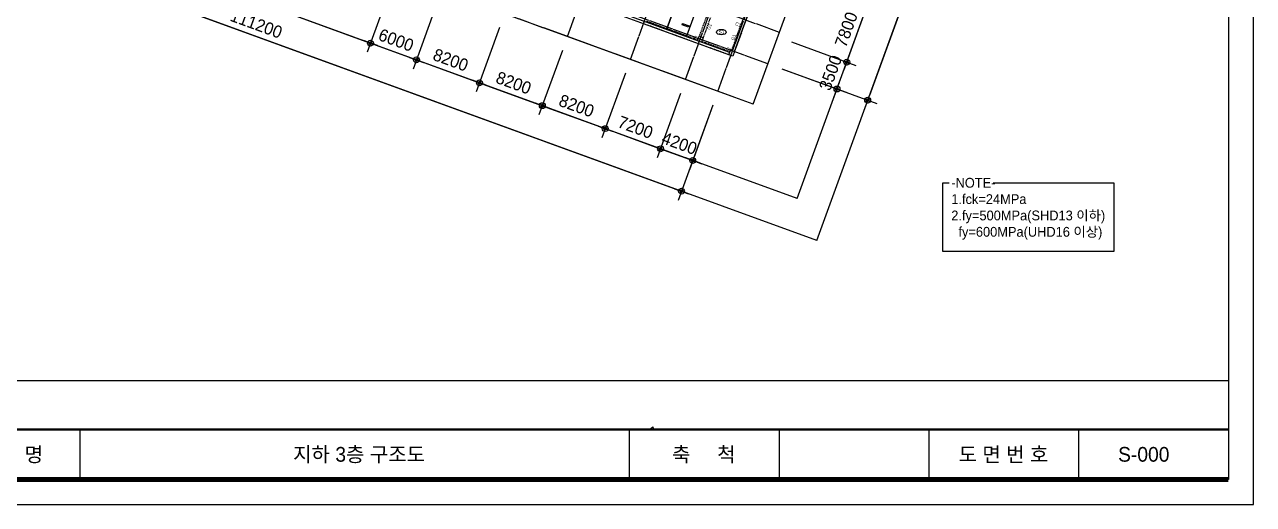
# Model space of a CAD drawing. Extents: x -1102843 to -854660, y -1929973 to -1754472.
# Drawn here: x -1005145 to -854660, y -1929973 to -1871258 of the extents above; entities that cross this region are included whole.
import ezdxf
from ezdxf.enums import TextEntityAlignment as Align

# ---------------------------------------------------------------- set-up
doc = ezdxf.new("R2010")
doc.units = 0
doc.header["$LTSCALE"] = 100
doc.header["$MEASUREMENT"] = 0
doc.linetypes.add('CEN', pattern=[62, 60, -1, 0, -1])
doc.linetypes.add('HID', pattern=[2.3, 1.5, -0.8])
doc.layers.get('0').update_dxf_attribs({"linetype": 'CONTINUOUS'})
for name, color, linetype in [('!!0-Cen', 174, 'CEN'), ('!!0-COLUMN', 41, 'CONTINUOUS'), ('!!0-COLUMN-N', 2, 'CONTINUOUS'), ('!!0-GIRDER', 3, 'HID'), ('!!0-GIRDER-N', 3, 'CONTINUOUS'), ('!!0-WALL', 2, 'CONTINUOUS'), ('000_주차라인', 251, 'CONTINUOUS'), ('7DIM', 7, 'CONTINUOUS'), ('Dim', 7, 'CONTINUOUS'), ('T-text', 3, 'CONTINUOUS'), ('TITLE-BOX', 5, 'CONTINUOUS'), ('구로구', 8, 'CONTINUOUS'), ('풍세_심의form$0$TEXT', 3, 'CONTINUOUS')]:
    doc.layers.add(name, color=color, linetype=linetype)
doc.layers.add('DEFPOINT', color=135, linetype='CONTINUOUS', plot=False)
doc.styles.add('굴림', font='Gulim.ttf')

msp = doc.modelspace()

# ---------------------------------------------------------------- linework, layer by layer
at = {"layer": '!!0-Cen', "ltscale": 0.5}
for p, q in [((-938665, -1872726, 0), (-918759, -1818036, 0)), ((-930959, -1875530, 0), (-911054, -1820840, 0)), ((-912712, -1872206, 0), (-1045688, -1823807, 0)), ((-924194, -1877993, 0), (-904288, -1823303, 0)), ((-920247, -1879429, 0), (-900341, -1824739, 0)), ((-918358, -1880117, 0), (-1023951, -1841684, 0)), ((-914114, -1876059, 0), (-987795, -1849241, 0))]:
    msp.add_line(p, q, dxfattribs=at)
at = {"layer": '!!0-COLUMN'}
for p, q in [((-922730, -1873242, 0), (-922525, -1872678, 0)), ((-922260, -1873413, 0), (-922730, -1873242, 0)), ((-922525, -1872678, 0), (-922055, -1872849, 0)), ((-922055, -1872849, 0), (-922260, -1873413, 0)), ((-918886, -1874960, 0), (-918681, -1874396, 0)), ((-918416, -1875131, 0), (-918886, -1874960, 0)), ((-918681, -1874396, 0), (-918211, -1874567, 0)), ((-918211, -1874567, 0), (-918416, -1875131, 0))]:
    msp.add_line(p, q, dxfattribs=at)
at = {"layer": '!!0-GIRDER'}
for p, q in [((-909010, -1848119), (-918587, -1874431, 0)), ((-908635, -1848256), (-918211, -1874567, 0)), ((-915591, -1855089, 0), (-922055, -1872849, 0)), ((-921400, -1869586, 0), (-922522, -1872669, 0)), ((-922833, -1873524, 0), (-929129, -1871232, 0)), ((-922696, -1873148, 0), (-928992, -1870856, 0)), ((-918749, -1874584, 0), (-922226, -1873319, 0)), ((-918886, -1874960, 0), (-922363, -1873695, 0))]:
    msp.add_line(p, q, dxfattribs=at)
at = {"layer": '!!0-WALL'}
for p, q in [((-918886, -1874960, 0), (-1015205, -1839903, 0)), ((-918211, -1874567, 0), (-908840, -1848820)), ((-918784, -1874678, 0), (-959011, -1860037, 0)), ((-918493, -1874465, 0), (-917193, -1870894, 0))]:
    msp.add_line(p, q, dxfattribs=at)
for p, q in [((-892695, -1899014), (-892695, -1890641)), ((-892695, -1890641), (-891907, -1890641)), ((-886525, -1890641), (-871765, -1890641)), ((-871765, -1890641), (-871765, -1899014)), ((-871765, -1899014), (-892695, -1899014))]:
    msp.add_line(p, q)
at = {"color": 2}
for p, q in [((-931100, -1920800), (-931100, -1926915)), ((-912755, -1920800), (-912755, -1926915)), ((-894409, -1920800), (-894409, -1926915)), ((-876064, -1920800), (-876064, -1926915))]:
    msp.add_line(p, q, dxfattribs=at)
msp.add_ellipse((-919815, -1872180, 0), major_axis=(598, 0), ratio=0.5467853)
at = {"layer": '000_주차라인'}
for p, q in [((-924723, -1866876), (-926502, -1871763)), ((-926502, -1871763), (-924723, -1866876)), ((-924059, -1872652), (-922280, -1867765)), ((-928945, -1870873), (-926502, -1871763)), ((-926502, -1871763), (-924059, -1872652)), ((-924622, -1871276), (-924571, -1871135)), ((-923823, -1871567), (-924622, -1871276)), ((-924571, -1871135), (-923772, -1871426)), ((-923772, -1871426), (-923823, -1871567))]:
    msp.add_line(p, q, dxfattribs=at)
at = {"layer": '7DIM'}
for p, q in [((-963638, -1873214), (-961946, -1873830)), ((-961946, -1873830), (-963638, -1873214)), ((-904152, -1875002), (-904768, -1876694)), ((-904152, -1875002), (-904768, -1876693)), ((-958000, -1875266), (-956308, -1875882)), ((-956308, -1875882), (-958000, -1875266)), ((-950294, -1878071), (-948603, -1878686)), ((-948603, -1878686), (-950294, -1878071)), ((-905965, -1879982), (-905349, -1878291)), ((-940897, -1881491), (-942589, -1880875)), ((-942589, -1880875), (-940897, -1881491)), ((-901590, -1879659), (-902206, -1881351)), ((-934883, -1883680), (-933192, -1884295)), ((-933192, -1884295), (-934883, -1883680)), ((-928117, -1886142), (-926426, -1886758)), ((-928117, -1886142), (-926426, -1886758)), ((-922479, -1888194), (-924171, -1887579)), ((-925539, -1891338), (-923847, -1891953))]:
    msp.add_line(p, q, dxfattribs=at)
for centre, radius in [((-962792, -1873522), 360), ((-962792, -1873522), 360), ((-962792, -1873522), 168), ((-962792, -1873522), 168), ((-957154, -1875574), 360), ((-957154, -1875574), 360), ((-957154, -1875574), 168), ((-957154, -1875574), 168), ((-904460, -1875848), 360), ((-904460, -1875848), 360), ((-904460, -1875848), 168), ((-904460, -1875848), 168), ((-949448, -1878378), 360), ((-949448, -1878378), 360), ((-949448, -1878378), 168), ((-949448, -1878378), 168), ((-905657, -1879137), 360), ((-905657, -1879137), 168), ((-941743, -1881183), 360), ((-941743, -1881183), 360), ((-941743, -1881183), 168), ((-941743, -1881183), 168), ((-901898, -1880505), 360), ((-901898, -1880505), 168), ((-934037, -1883988), 360), ((-934037, -1883988), 360), ((-934037, -1883988), 168), ((-934037, -1883988), 168), ((-927272, -1886450), 360), ((-927272, -1886450), 360), ((-927272, -1886450), 168), ((-927272, -1886450), 168), ((-923325, -1887887), 360), ((-923325, -1887887), 168), ((-924693, -1891645), 360), ((-924693, -1891645), 168)]:
    msp.add_circle(centre, radius, dxfattribs=at)
at = {"layer": 'DEFPOINT', "linetype": 'Continuous'}
for p, q in [((-915915, -1881006, 0), (-1048891, -1832607, 0)), ((-915915, -1881006, 0), (-898546, -1833285, 0)), ((-910536, -1892541, 0), (-889546, -1834871, 0)), ((-908145, -1897668, 0), (-885546, -1835577, 0)), ((-910536, -1892541, 0), (-1060426, -1837986, 0)), ((-908145, -1897668, 0), (-1065553, -1840377, 0))]:
    msp.add_line(p, q, dxfattribs=at)
at = {"layer": 'DEFPOINT', "color": 161}
msp.add_line((-1096727, -1914800), (-857718, -1914800), dxfattribs=at)
for points in [[(-1102843, -1929973), (-854660, -1929973), (-854660, -1754472), (-1102843, -1754472)], [(-1096727, -1757530), (-857718, -1757530), (-857718, -1926915), (-1096727, -1926915)]]:
    msp.add_lwpolyline(points, close=True, dxfattribs=at)
at = {"layer": 'DEFPOINT', "color": 129, "linetype": 'Continuous'}
msp.add_lwpolyline([(-854660, -1754472), (-1102843, -1754472), (-1102843, -1929973), (-854660, -1929973)], close=True, dxfattribs=at)
at = {"layer": 'Dim'}
for p, q in [((-1028623, -1853818), (-925257, -1891440)), ((-892629, -1855039), (-901693, -1879941)), ((-975760, -1868802), (-963356, -1873317)), ((-904255, -1875284), (-901997, -1869082)), ((-962228, -1873727), (-957718, -1875369)), ((-904255, -1875284), (-904049, -1874720)), ((-956590, -1875779), (-950012, -1878173)), ((-905657, -1879137), (-904460, -1875848)), ((-948885, -1878584), (-942307, -1880978)), ((-905862, -1879701), (-906067, -1880264)), ((-941179, -1881388), (-934601, -1883782)), ((-933474, -1884193), (-927836, -1886245)), ((-927836, -1886245), (-928399, -1886040)), ((-927272, -1886450), (-923325, -1887887)), ((-922761, -1888092), (-922197, -1888297))]:
    msp.add_line(p, q, dxfattribs=at)
at = {"layer": 'Dim', "color": 7}
for p, q in [((-960330, -1866756), (-963203, -1874649)), ((-960330, -1866756), (-963203, -1874649)), ((-954691, -1868808), (-957564, -1876701)), ((-954691, -1868808), (-957564, -1876701)), ((-946986, -1871613), (-949859, -1879506)), ((-946986, -1871613), (-949859, -1879506)), ((-911226, -1873385), (-903332, -1876258)), ((-911226, -1873385), (-903332, -1876258)), ((-939280, -1874417), (-942153, -1882311)), ((-939280, -1874417), (-942153, -1882311)), ((-931575, -1877222), (-934448, -1885115)), ((-931575, -1877222), (-934448, -1885115)), ((-912423, -1876674), (-904529, -1879547)), ((-912423, -1876674), (-900770, -1880915)), ((-924809, -1879684), (-927682, -1887578)), ((-924809, -1879684), (-927682, -1887578)), ((-920862, -1881121), (-925103, -1892773)), ((-920862, -1881121), (-923735, -1889014))]:
    msp.add_line(p, q, dxfattribs=at)
at = {"layer": 'TITLE-BOX', "color": 2}
for points, const_width in [([(-1096727, -1920800), (-857718, -1920800)], 306), ([(-1096727, -1926915), (-857718, -1926915)], 612)]:
    msp.add_lwpolyline(points, dxfattribs=dict(at, const_width=const_width))
at = {"layer": '구로구'}
msp.add_lwpolyline([(-928628, -1920800), (-928213, -1920466), (-928125, -1920800)], dxfattribs=at)
at = {"layer": '풍세_심의form$0$TEXT', "color": 2}
msp.add_line((-998367, -1920800), (-998367, -1926915), dxfattribs=at)

# ---------------------------------------------------------------- texts
at = {"layer": '!!0-COLUMN-N', "style": '굴림'}
for p in [(-917828, -1871433, 0), (-922894, -1873073, 0), (-918948, -1874509, 0)]:
    msp.add_text('C1', height=400, rotation=340, dxfattribs=at).set_placement(p, align=Align.CENTER)
at = {"layer": '!!0-GIRDER-N', "style": '굴림'}
for p in [(-921077, -1871582), (-918128, -1872885, 0)]:
    msp.add_text('G1', height=400, rotation=70, dxfattribs=at).set_placement(p, align=Align.CENTER)
at = {"style": '굴림'}
msp.add_text('S1', height=400, dxfattribs=at).set_placement((-919797, -1872368, 0), align=Align.CENTER)
for s, p in [('-NOTE-', (-891659, -1891216)), ('1.fck=24MPa', (-891659, -1893216)), ('2.fy=500MPa(SHD13 이하)', (-891659, -1895216)), ('  fy=600MPa(UHD16 이상)', (-891659, -1897216))]:
    msp.add_text(s, height=1200, dxfattribs=at).set_placement(p)
at = {"layer": 'Dim', "color": 3, "style": '굴림'}
for s, rotation, p in [('111200', 340, (-980093, -1870758)), ('7800', 70, (-904571, -1874165)), ('6000', 340, (-961947, -1873107)), ('8200', 340, (-955267, -1875538)), ('3500', 70, (-906499, -1879465)), ('8200', 340, (-947561, -1878343)), ('8200', 340, (-939856, -1881147)), ('7200', 340, (-932637, -1883774)), ('4200', 340, (-927251, -1885735))]:
    msp.add_text(s, height=1500, rotation=rotation, dxfattribs=at).set_placement(p)
at = {"layer": 'T-text', "style": '굴림'}
for s, p in [('도  면  명', (-1007575, -1923857)), ('지하 3층 구조도', (-964177, -1923846)), ('축     척', (-921963, -1923857)), ('도 면 번 호', (-885272, -1923857))]:
    msp.add_text(s, height=1800, dxfattribs=at).set_placement(p, align=Align.MIDDLE_CENTER)
msp.add_text('S-000', height=1800, dxfattribs=at).set_placement((-871231, -1923846), align=Align.MIDDLE_LEFT)

doc.saveas('drawing.dxf')
